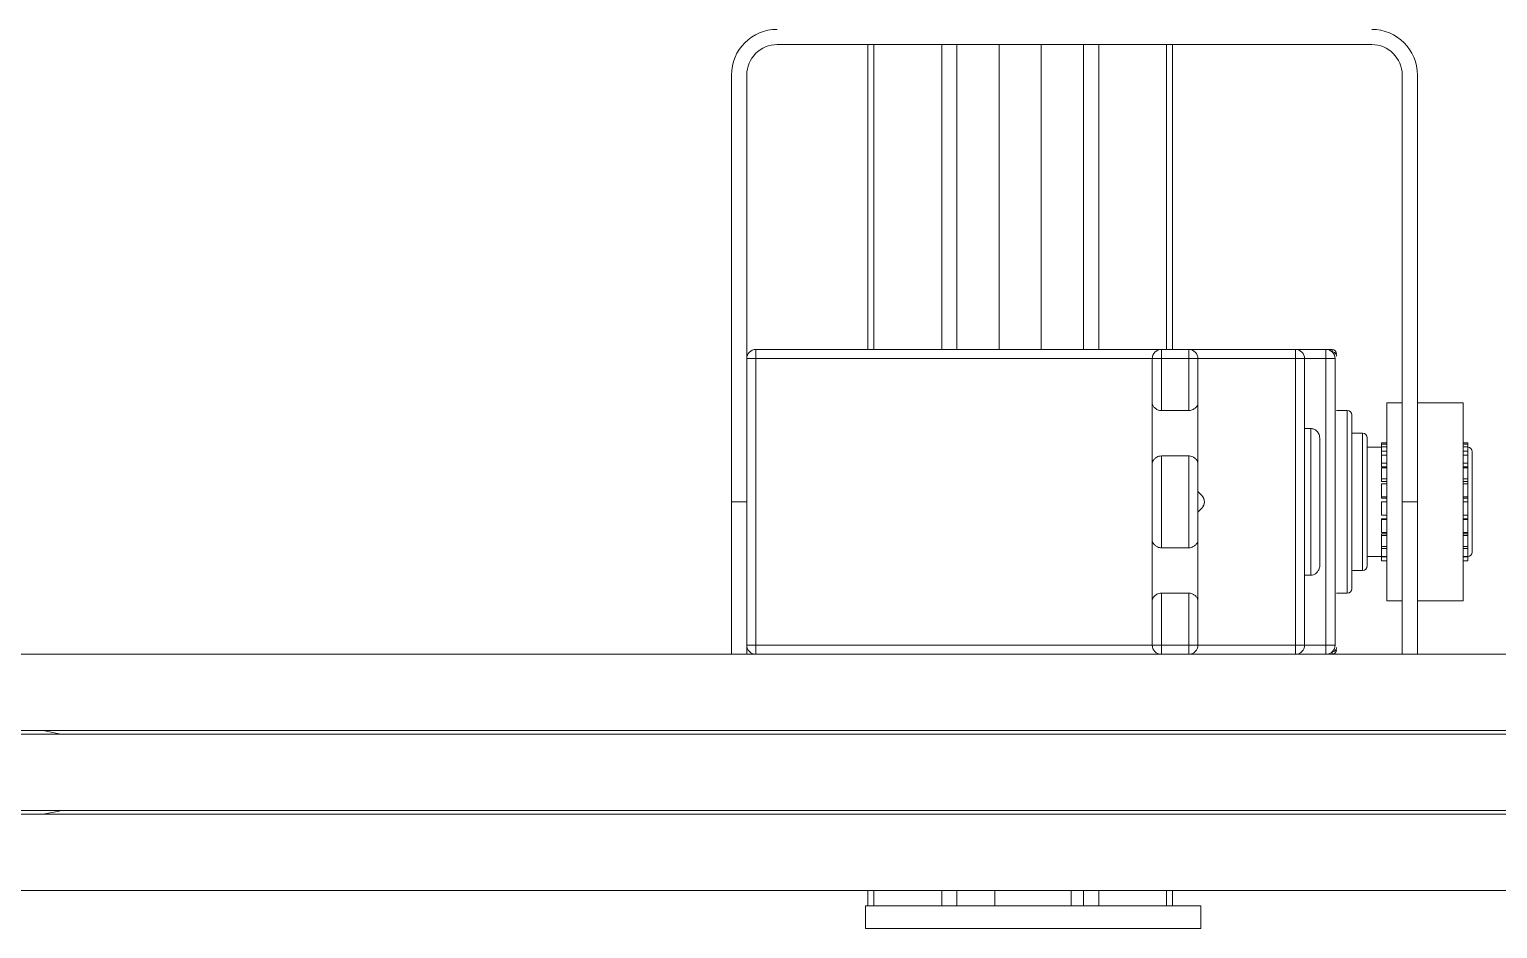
# Model space of a CAD drawing. Header units: millimetres. Extents: x -489 to 1607, y 116 to 1738.
# Drawn here: x -325.9 to -229.6, y 1363.1 to 1422.1 of the extents above; entities that cross this region are included whole.
import ezdxf

# ---------------------------------------------------------------- set-up
doc = ezdxf.new("R2010")
doc.units = ezdxf.units.MM

msp = doc.modelspace()

# ---------------------------------------------------------------- linework, layer by layer
at = {"color": 7, "linetype": 'Continuous', "lineweight": 15}
for p, q in [((-276.824, 1421.124), (-237.824, 1421.124)), ((-270.883, 1401.124), (-270.883, 1421.124)), ((-265.033, 1401.124), (-265.033, 1421.124)), ((-256.733, 1401.124), (-256.733, 1421.124)), ((-250.883, 1421.124), (-250.883, 1401.124)), ((-279.824, 1419.124), (-279.824, 1391.124)), ((-278.824, 1400.524), (-278.824, 1419.124)), ((-235.824, 1419.124), (-235.824, 1391.124)), ((-234.824, 1391.124), (-234.824, 1419.124)), ((-278.824, 1381.724), (-278.824, 1400.524)), ((-278.224, 1400.524), (-278.824, 1400.524)), ((-278.224, 1401.124), (-278.224, 1400.524)), ((-251.624, 1401.124), (-278.224, 1401.124)), ((-278.224, 1400.524), (-252.224, 1400.524)), ((-278.224, 1381.724), (-278.224, 1400.524)), ((-252.224, 1400.524), (-252.224, 1397.58)), ((-251.624, 1400.524), (-252.224, 1400.524)), ((-251.624, 1401.124), (-251.624, 1400.524)), ((-249.824, 1401.124), (-251.624, 1401.124)), ((-251.624, 1397.109), (-251.624, 1400.524)), ((-251.624, 1400.524), (-249.824, 1400.524)), ((-249.824, 1400.524), (-249.824, 1401.124)), ((-242.824, 1401.124), (-249.824, 1401.124)), ((-249.824, 1397.109), (-249.824, 1400.524)), ((-249.824, 1400.524), (-249.224, 1400.524)), ((-249.224, 1397.58), (-249.224, 1400.524)), ((-249.224, 1400.524), (-242.824, 1400.524)), ((-242.824, 1400.524), (-242.824, 1401.124)), ((-240.824, 1401.124), (-242.824, 1401.124)), ((-242.824, 1400.524), (-242.824, 1381.724)), ((-242.224, 1400.524), (-242.824, 1400.524)), ((-242.224, 1381.724), (-242.224, 1400.524)), ((-242.224, 1400.524), (-240.824, 1400.524)), ((-240.424, 1401.124), (-240.824, 1401.124)), ((-240.824, 1400.524), (-240.824, 1401.124)), ((-240.824, 1400.524), (-240.824, 1381.724)), ((-240.224, 1400.524), (-240.824, 1400.524)), ((-240.224, 1400.524), (-240.224, 1381.724)), ((-249.224, 1393.668), (-249.224, 1397.596)), ((-235.824, 1397.624), (-236.824, 1397.624)), ((-236.824, 1397.624), (-236.824, 1384.624)), ((-231.824, 1397.624), (-234.824, 1397.624)), ((-231.824, 1397.624), (-231.824, 1384.624)), ((-252.224, 1397.58), (-252.224, 1393.652)), ((-251.624, 1397.109), (-249.824, 1397.109)), ((-239.424, 1397.124), (-240.124, 1397.124)), ((-241.824, 1395.936), (-242.224, 1395.936)), ((-241.824, 1386.312), (-241.824, 1395.936)), ((-238.424, 1395.624), (-239.124, 1395.624)), ((-237.19, 1394.716), (-238.124, 1394.716)), ((-237.19, 1394.907), (-237.19, 1394.993)), ((-236.824, 1394.993), (-237.19, 1394.993)), ((-237.19, 1394.724), (-237.19, 1394.907)), ((-236.824, 1394.907), (-237.19, 1394.907)), ((-237.19, 1394.451), (-237.19, 1394.724)), ((-237.19, 1394.724), (-236.824, 1394.724)), ((-231.524, 1394.993), (-231.824, 1394.993)), ((-231.524, 1394.907), (-231.824, 1394.907)), ((-231.824, 1394.724), (-231.524, 1394.724)), ((-231.524, 1394.907), (-231.524, 1394.993)), ((-231.524, 1394.724), (-231.524, 1394.907)), ((-231.524, 1394.724), (-231.524, 1394.451)), ((-251.624, 1388.109), (-251.624, 1394.139)), ((-249.824, 1394.139), (-251.624, 1394.139)), ((-249.824, 1394.139), (-249.824, 1388.109)), ((-236.824, 1394.451), (-237.19, 1394.451)), ((-237.19, 1394.189), (-237.19, 1394.451)), ((-237.19, 1393.669), (-237.19, 1394.189)), ((-237.19, 1394.189), (-236.824, 1394.189)), ((-231.524, 1394.451), (-231.824, 1394.451)), ((-231.824, 1394.189), (-231.524, 1394.189)), ((-231.524, 1394.189), (-231.524, 1394.451)), ((-231.524, 1394.189), (-231.524, 1393.669)), ((-252.224, 1393.668), (-252.224, 1388.58)), ((-249.224, 1391.796), (-249.224, 1393.668)), ((-237.19, 1393.426), (-237.19, 1393.669)), ((-236.824, 1393.669), (-237.19, 1393.669)), ((-236.824, 1393.426), (-237.19, 1393.426)), ((-237.19, 1392.638), (-237.19, 1393.354)), ((-237.19, 1393.354), (-236.824, 1393.354)), ((-231.524, 1393.669), (-231.824, 1393.669)), ((-231.524, 1393.426), (-231.824, 1393.426)), ((-231.824, 1393.354), (-231.524, 1393.354)), ((-231.524, 1393.426), (-231.524, 1393.669)), ((-231.524, 1393.354), (-231.524, 1392.638)), ((-236.824, 1392.638), (-237.19, 1392.638)), ((-237.19, 1392.461), (-237.19, 1392.638)), ((-236.824, 1392.461), (-237.19, 1392.461)), ((-237.19, 1391.458), (-237.19, 1392.3)), ((-237.19, 1392.3), (-236.824, 1392.3)), ((-231.524, 1392.638), (-231.824, 1392.638)), ((-231.524, 1392.461), (-231.824, 1392.461)), ((-231.824, 1392.3), (-231.524, 1392.3)), ((-231.524, 1392.461), (-231.524, 1392.638)), ((-231.524, 1392.461), (-231.524, 1392.241)), ((-231.524, 1392.3), (-231.524, 1391.458)), ((-279.824, 1391.124), (-278.824, 1391.124)), ((-279.824, 1381.124), (-279.824, 1391.124)), ((-249.224, 1390.452), (-249.224, 1391.796)), ((-248.976, 1391.548), (-249.224, 1391.796)), ((-237.19, 1391.366), (-237.19, 1391.458)), ((-236.824, 1391.458), (-237.19, 1391.458)), ((-236.824, 1391.366), (-237.19, 1391.366)), ((-237.19, 1390.246), (-237.19, 1391.132)), ((-237.19, 1391.132), (-236.824, 1391.132)), ((-235.824, 1391.124), (-234.824, 1391.124)), ((-235.824, 1381.124), (-235.824, 1391.124)), ((-234.824, 1391.124), (-234.824, 1381.124)), ((-231.524, 1391.458), (-231.824, 1391.458)), ((-231.524, 1391.366), (-231.824, 1391.366)), ((-231.824, 1391.132), (-231.524, 1391.132)), ((-231.524, 1391.366), (-231.524, 1391.458)), ((-231.524, 1391.366), (-231.524, 1391.132)), ((-231.524, 1391.132), (-231.524, 1390.246)), ((-249.224, 1390.452), (-248.976, 1390.7)), ((-249.224, 1388.58), (-249.224, 1390.452)), ((-236.824, 1390.246), (-237.19, 1390.246)), ((-237.19, 1390.021), (-237.19, 1389.962)), ((-237.19, 1390.021), (-236.824, 1390.021)), ((-237.19, 1389.962), (-236.824, 1389.962)), ((-237.19, 1389.12), (-237.19, 1389.962)), ((-231.524, 1390.246), (-231.824, 1390.246)), ((-231.824, 1390.021), (-231.524, 1390.021)), ((-231.824, 1389.962), (-231.524, 1389.962)), ((-231.524, 1390.246), (-231.524, 1390.021)), ((-231.524, 1389.962), (-231.524, 1390.021)), ((-231.524, 1389.962), (-231.524, 1389.12)), ((-236.824, 1389.12), (-237.19, 1389.12)), ((-237.19, 1389.019), (-236.824, 1389.019)), ((-237.19, 1389.019), (-237.19, 1388.907)), ((-231.524, 1389.12), (-231.824, 1389.12)), ((-231.824, 1389.019), (-231.524, 1389.019)), ((-231.524, 1388.907), (-231.524, 1389.019)), ((-252.224, 1388.58), (-252.224, 1384.652)), ((-251.624, 1388.109), (-249.824, 1388.109)), ((-249.224, 1384.668), (-249.224, 1388.596)), ((-237.19, 1388.907), (-236.824, 1388.907)), ((-237.19, 1388.19), (-237.19, 1388.907)), ((-236.824, 1388.19), (-237.19, 1388.19)), ((-237.19, 1388.19), (-237.19, 1388.068)), ((-237.19, 1388.068), (-236.824, 1388.068)), ((-237.19, 1387.547), (-237.19, 1388.068)), ((-231.824, 1388.907), (-231.524, 1388.907)), ((-231.524, 1388.19), (-231.824, 1388.19)), ((-231.824, 1388.068), (-231.524, 1388.068)), ((-231.524, 1388.907), (-231.524, 1388.19)), ((-231.524, 1388.068), (-231.524, 1388.19)), ((-231.524, 1388.068), (-231.524, 1387.547)), ((-238.124, 1387.532), (-237.19, 1387.532)), ((-236.824, 1387.547), (-237.19, 1387.547)), ((-237.19, 1387.547), (-237.19, 1387.528)), ((-237.19, 1387.528), (-236.824, 1387.528)), ((-237.19, 1387.255), (-237.19, 1387.528)), ((-236.824, 1387.255), (-237.19, 1387.255)), ((-231.524, 1387.547), (-231.824, 1387.547)), ((-231.824, 1387.528), (-231.524, 1387.528)), ((-231.524, 1387.255), (-231.824, 1387.255)), ((-231.524, 1387.528), (-231.524, 1387.547)), ((-231.524, 1387.528), (-231.524, 1387.255)), ((-242.224, 1386.312), (-241.824, 1386.312)), ((-239.124, 1386.624), (-238.424, 1386.624)), ((-251.624, 1385.139), (-251.624, 1381.724)), ((-249.824, 1385.139), (-251.624, 1385.139)), ((-249.824, 1381.724), (-249.824, 1385.139)), ((-240.124, 1385.124), (-239.424, 1385.124)), ((-252.224, 1384.668), (-252.224, 1381.724)), ((-249.224, 1381.724), (-249.224, 1384.668)), ((-236.824, 1384.624), (-235.824, 1384.624)), ((-234.824, 1384.624), (-231.824, 1384.624)), ((-278.824, 1381.724), (-278.824, 1381.124)), ((-278.224, 1381.724), (-278.824, 1381.724)), ((-278.224, 1381.724), (-278.224, 1381.124)), ((-252.224, 1381.724), (-278.224, 1381.724)), ((-251.624, 1381.724), (-252.224, 1381.724)), ((-249.824, 1381.724), (-251.624, 1381.724)), ((-251.624, 1381.724), (-251.624, 1381.124)), ((-249.824, 1381.124), (-249.824, 1381.724)), ((-249.224, 1381.724), (-249.824, 1381.724)), ((-242.824, 1381.724), (-249.224, 1381.724)), ((-242.224, 1381.724), (-242.824, 1381.724)), ((-242.824, 1381.124), (-242.824, 1381.724)), ((-240.824, 1381.724), (-242.224, 1381.724)), ((-240.824, 1381.124), (-240.824, 1381.724)), ((-240.824, 1381.724), (-240.224, 1381.724)), ((-195.562, 1381.124), (-329.986, 1381.124)), ((-336.57, 1375.874), (-187.774, 1375.874)), ((-195.562, 1376.124), (-329.986, 1376.124)), ((-336.57, 1370.874), (-187.774, 1370.874)), ((-195.562, 1370.624), (-329.986, 1370.624)), ((-195.562, 1365.624), (-329.986, 1365.624)), ((-270.883, 1364.624), (-270.883, 1365.624)), ((-265.033, 1364.624), (-265.033, 1365.624)), ((-262.539, 1365.624), (-262.539, 1364.624)), ((-257.539, 1364.624), (-257.539, 1365.624)), ((-256.733, 1364.624), (-256.733, 1365.624)), ((-250.883, 1365.624), (-250.883, 1364.624)), ((-271.039, 1364.624), (-271.039, 1363.124)), ((-249.039, 1364.624), (-271.039, 1364.624)), ((-249.039, 1363.124), (-249.039, 1364.624))]:
    msp.add_line(p, q, dxfattribs=at)
at = {"color": 8, "linetype": 'Continuous', "lineweight": 15}
for p, q in [((-270.483, 1421.124), (-270.483, 1401.124)), ((-266.033, 1401.124), (-266.033, 1421.124)), ((-262.253, 1421.124), (-262.253, 1401.124)), ((-259.512, 1401.124), (-259.512, 1421.124)), ((-255.733, 1421.124), (-255.733, 1401.124)), ((-251.283, 1401.124), (-251.283, 1421.124)), ((-240.424, 1400.971), (-240.424, 1401.124)), ((-239.424, 1385.124), (-239.424, 1397.124)), ((-238.424, 1386.624), (-238.424, 1395.624)), ((-231.524, 1393.426), (-231.524, 1393.354)), ((-231.524, 1389.12), (-231.524, 1389.019)), ((-240.424, 1381.124), (-240.424, 1381.277)), ((-270.483, 1365.624), (-270.483, 1364.624)), ((-266.033, 1364.624), (-266.033, 1365.624)), ((-255.733, 1365.624), (-255.733, 1364.624)), ((-251.283, 1364.624), (-251.283, 1365.624)), ((-271.039, 1363.124), (-249.039, 1363.124))]:
    msp.add_line(p, q, dxfattribs=at)
at = {"color": 7, "linetype": 'Continuous', "lineweight": 15, "flags": 128}
for points in [[(-324.986, 1376.124), (-323.934, 1375.915), (-323.841, 1375.874)], [(-323.841, 1370.874), (-323.934, 1370.833), (-324.986, 1370.624)]]:
    msp.add_lwpolyline(points, dxfattribs=at)
at = {"color": 7, "linetype": 'Continuous', "lineweight": 15}
for centre, radius, start, end in [((-276.824, 1419.124), 3, 90, 180), ((-237.824, 1419.124), 3, 0, 90), ((-276.824, 1419.124), 2, 90, 180), ((-237.824, 1419.124), 2, 0, 90), ((-278.224, 1400.524), 0.6, 90, 180), ((-251.624, 1400.524), 0.6, 90, 180), ((-249.824, 1400.524), 0.6, 0, 90), ((-242.824, 1400.524), 0.6, 0, 90), ((-240.824, 1400.524), 0.6, 0, 90), ((-240.424, 1400.824), 0.3, 0, 90), ((-239.424, 1396.824), 0.3, 0, 90), ((-238.424, 1395.324), 0.3, 0, 90), ((-231.524, 1394.416), 0.3, 0, 90), ((-249.401, 1391.124), 0.6, 315, 45), ((-231.524, 1387.832), 0.3, 270, 0), ((-238.424, 1386.924), 0.3, 270, 0), ((-239.424, 1385.424), 0.3, 270, 0), ((-278.224, 1381.724), 0.6, 180, 270), ((-251.624, 1381.724), 0.6, 180, 270), ((-249.824, 1381.724), 0.6, 270, 0), ((-242.824, 1381.724), 0.6, 270, 0), ((-240.824, 1381.724), 0.6, 270, 0), ((-240.424, 1381.424), 0.3, 270, 0)]:
    msp.add_arc(centre, radius, start, end, dxfattribs=at)
for points, knots in [([(-240.424, 1400.971), (-240.385, 1400.967), (-240.306, 1400.958), (-240.207, 1400.889), (-240.138, 1400.792), (-240.129, 1400.714), (-240.124, 1400.676)], [0, 0, 0, 0, 0.2499966, 0.4999754, 0.7499696, 1, 1, 1, 1]), ([(-252.224, 1397.58), (-252.212, 1397.528), (-252.191, 1397.43), (-252.055, 1397.279), (-251.901, 1397.173), (-251.752, 1397.117), (-251.661, 1397.111), (-251.624, 1397.109)], [0, 0, 0, 0, 0.288313, 0.539888, 0.744764, 0.894565, 1, 1, 1, 1]), ([(-249.824, 1397.109), (-249.771, 1397.114), (-249.664, 1397.124), (-249.502, 1397.199), (-249.358, 1397.312), (-249.248, 1397.454), (-249.232, 1397.538), (-249.224, 1397.58)], [0, 0, 0, 0, 0.150705, 0.300346, 0.528966, 0.764025, 1, 1, 1, 1]), ([(-239.124, 1385.424), (-239.124, 1385.5), (-239.124, 1385.617), (-239.124, 1386.328), (-239.124, 1387.064), (-239.124, 1387.977), (-239.124, 1389.304), (-239.124, 1391.124), (-239.124, 1392.944), (-239.124, 1394.271), (-239.124, 1395.184), (-239.124, 1395.92), (-239.124, 1396.631), (-239.124, 1396.748), (-239.124, 1396.824)], [0, 0, 0, 0, 0.119728, 0.18418, 0.249999, 0.315819, 0.380271, 0.5, 0.619729, 0.684181, 0.750001, 0.81582, 0.880272, 1, 1, 1, 1]), ([(-241.224, 1395.237), (-241.235, 1395.339), (-241.255, 1395.533), (-241.408, 1395.766), (-241.607, 1395.91), (-241.754, 1395.928), (-241.824, 1395.936)], [0, 0, 0, 0, 0.300225, 0.567758, 0.795829, 1, 1, 1, 1]), ([(-241.224, 1395.237), (-241.224, 1394.995), (-241.224, 1394.504), (-241.224, 1393.487), (-241.224, 1392.338), (-241.224, 1391.124), (-241.224, 1389.91), (-241.224, 1388.761), (-241.224, 1387.743), (-241.224, 1387.253), (-241.224, 1387.011)], [0, 0, 0, 0, 0.123043, 0.25, 0.376957, 0.499999, 0.623041, 0.749999, 0.876961, 1, 1, 1, 1]), ([(-238.124, 1386.924), (-238.124, 1386.98), (-238.124, 1387.066), (-238.124, 1387.59), (-238.124, 1388.132), (-238.124, 1388.805), (-238.124, 1389.783), (-238.124, 1391.124), (-238.124, 1392.465), (-238.124, 1393.443), (-238.124, 1394.116), (-238.124, 1394.658), (-238.124, 1395.182), (-238.124, 1395.268), (-238.124, 1395.324)], [0, 0, 0, 0, 0.119728, 0.184181, 0.2499991, 0.3158186, 0.3802696, 0.5000002, 0.6197264, 0.6841814, 0.7500009, 0.815819, 0.880272, 1, 1, 1, 1]), ([(-251.624, 1394.139), (-251.678, 1394.134), (-251.784, 1394.124), (-251.946, 1394.049), (-252.09, 1393.935), (-252.2, 1393.794), (-252.216, 1393.71), (-252.224, 1393.668)], [0, 0, 0, 0, 0.150706, 0.300316, 0.528965, 0.763995, 1, 1, 1, 1]), ([(-249.224, 1393.668), (-249.236, 1393.72), (-249.258, 1393.818), (-249.393, 1393.969), (-249.547, 1394.075), (-249.696, 1394.131), (-249.787, 1394.136), (-249.824, 1394.139)], [0, 0, 0, 0, 0.288335, 0.539904, 0.744775, 0.894568, 1, 1, 1, 1]), ([(-231.224, 1387.832), (-231.224, 1387.876), (-231.224, 1387.944), (-231.224, 1388.354), (-231.224, 1388.78), (-231.224, 1389.304), (-231.224, 1390.071), (-231.224, 1391.124), (-231.224, 1392.177), (-231.224, 1392.944), (-231.224, 1393.468), (-231.224, 1393.894), (-231.224, 1394.303), (-231.224, 1394.372), (-231.224, 1394.416)], [0, 0, 0, 0, 0.119721, 0.184886, 0.250001, 0.315167, 0.38028, 0.5, 0.619721, 0.684889, 0.75, 0.815165, 0.880279, 1, 1, 1, 1]), ([(-252.224, 1388.58), (-252.212, 1388.528), (-252.191, 1388.43), (-252.055, 1388.279), (-251.901, 1388.173), (-251.752, 1388.117), (-251.661, 1388.111), (-251.624, 1388.109)], [0, 0, 0, 0, 0.288337, 0.539908, 0.74478, 0.894561, 1, 1, 1, 1]), ([(-249.824, 1388.109), (-249.771, 1388.114), (-249.664, 1388.124), (-249.502, 1388.199), (-249.358, 1388.312), (-249.248, 1388.454), (-249.232, 1388.538), (-249.224, 1388.58)], [0, 0, 0, 0, 0.150701, 0.300338, 0.528981, 0.764002, 1, 1, 1, 1]), ([(-241.824, 1386.312), (-241.763, 1386.318), (-241.641, 1386.331), (-241.477, 1386.427), (-241.343, 1386.572), (-241.244, 1386.772), (-241.231, 1386.927), (-241.224, 1387.011)], [0, 0, 0, 0, 0.179025, 0.35771, 0.544544, 0.753473, 1, 1, 1, 1]), ([(-251.624, 1385.139), (-251.678, 1385.134), (-251.784, 1385.124), (-251.946, 1385.049), (-252.09, 1384.935), (-252.2, 1384.794), (-252.216, 1384.71), (-252.224, 1384.668)], [0, 0, 0, 0, 0.150706, 0.300316, 0.528965, 0.763995, 1, 1, 1, 1]), ([(-249.224, 1384.668), (-249.236, 1384.72), (-249.258, 1384.818), (-249.393, 1384.969), (-249.547, 1385.075), (-249.696, 1385.131), (-249.787, 1385.136), (-249.824, 1385.139)], [0, 0, 0, 0, 0.288335, 0.539904, 0.744775, 0.894568, 1, 1, 1, 1]), ([(-240.424, 1381.277), (-240.385, 1381.281), (-240.306, 1381.29), (-240.207, 1381.358), (-240.138, 1381.456), (-240.129, 1381.533), (-240.124, 1381.572)], [0, 0, 0, 0, 0.249987, 0.499969, 0.749967, 1, 1, 1, 1])]:
    msp.add_open_spline(points, degree=3, knots=knots, dxfattribs=at)

doc.saveas('drawing.dxf')
